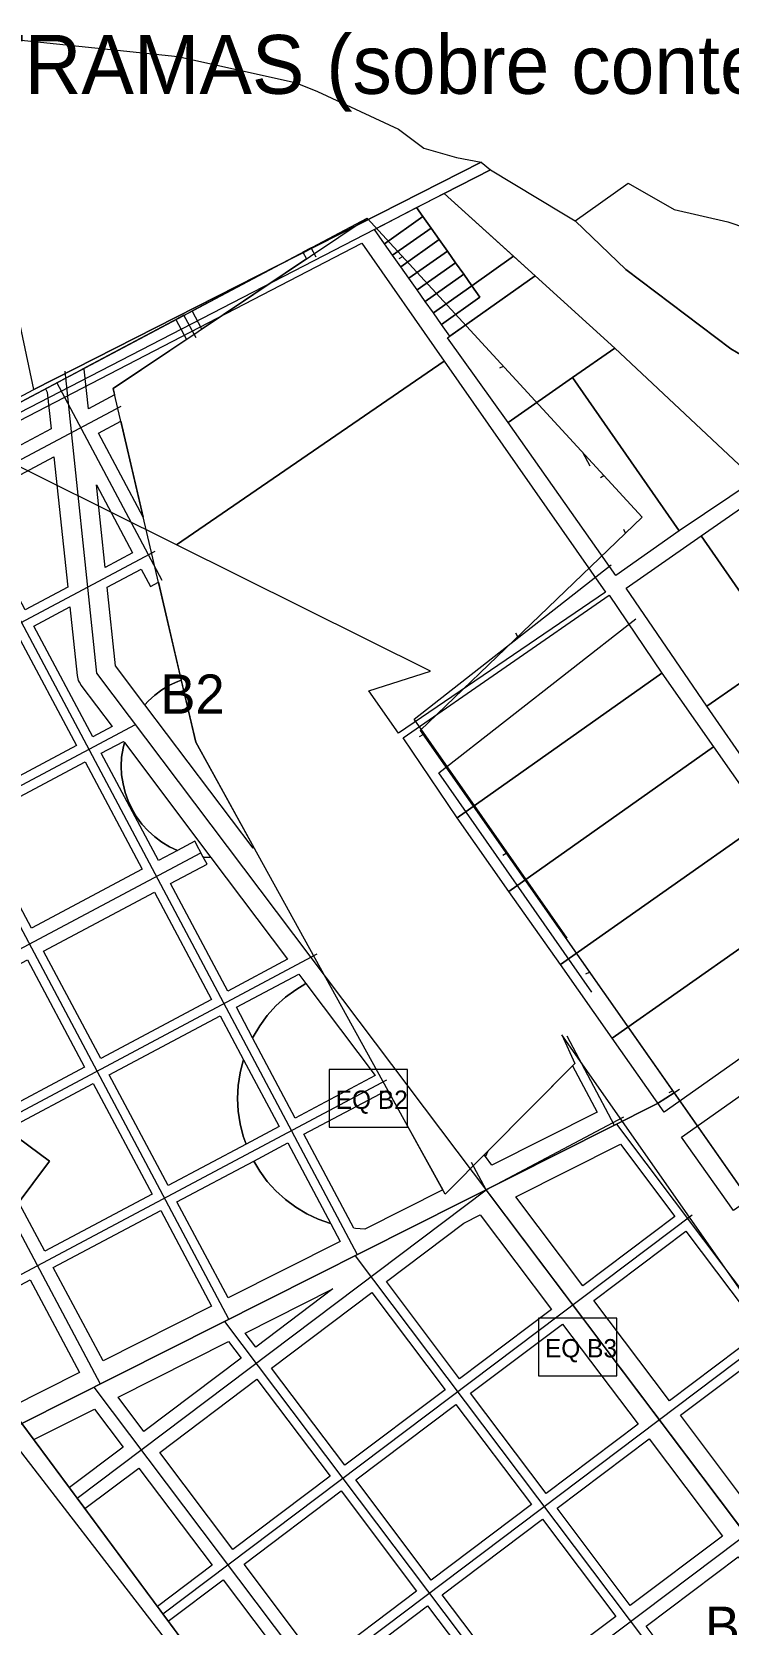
# Model space of a CAD drawing. Header units: metres. Extents: x 3873 to 16340, y -5213 to 3289.
# Drawn here: x 4904 to 5437, y 1820 to 3037 of the extents above; entities that cross this region are included whole.
import ezdxf

# ---------------------------------------------------------------- set-up
doc = ezdxf.new("R2010")
doc.units = ezdxf.units.M
for name, color, linetype, lineweight, plot in [('CONTEXTO-MANZANAS', 8, 'Continuous', 0, False), ('CONTEXTO-PARCELAS', 9, 'Continuous', 0, False), ('EQUIPAMIENTO', 5, 'Continuous', 0, False), ('LIMITE-INTERVENCION', 30, 'Continuous', 0, False), ('MANZANAS-PROPUESTAS', 33, 'Continuous', 0, False), ('SECTORES', 1, 'Continuous', 0, False), ('TEXTO', 7, 'Continuous', 0, False), ('VERDE-OBLIGATORIO', 3, 'Continuous', 0, False), ('VERDE-PROPUESTO', 82, 'Continuous', 0, False), ('VIA-PRIMARIA', 1, 'Continuous', 0, False), ('VIA-SECUNDARIA', 8, 'Continuous', 0, False), ('VIA-TERCIARIA', 9, 'Continuous', 0, False)]:
    doc.layers.add(name, color=color, linetype=linetype, lineweight=lineweight, plot=plot)

msp = doc.modelspace()

# ---------------------------------------------------------------- linework, layer by layer
at = {"layer": 'CONTEXTO-MANZANAS'}
for points in [[(5219.7, 2913.8), (5272.8, 2865.8), (5289.3, 2850.8), (5224.1, 2804.7), (5217.7, 2813.7), (5211.5, 2822.5), (5205.3, 2831.3), (5199, 2840.1), (5192.8, 2849), (5186.6, 2857.8), (5180.3, 2866.6), (5174.1, 2875.4), (5166.4, 2886.4), (5198.7, 2903), (5219.7, 2913.8)], [(5156.7, 2875.8), (5219.8, 2785.6), (5343.2, 2609.1), (5184.8, 2501.3), (5162.1, 2533.5), (5209.4, 2548.6), (5015.1, 2645.2), (4860, 2722.2), (5156.7, 2875.8)]]:
    msp.add_lwpolyline(points, dxfattribs=at)
at = {"layer": 'CONTEXTO-PARCELAS'}
for points in [[(4894.1, 3031.4), (5016.2, 3018.5), (5105.7, 2998.6), (5122.9, 2991.8), (5184.9, 2963), (5204.1, 2948.5), (5229.1, 2941.3), (5248.1, 2937.8), (4906.1, 2764), (4849.5, 3030.3), (4894.1, 3031.4)], [(4894.1, 3031.4), (5016.2, 3018.5), (5105.7, 2998.6), (5122.9, 2991.8), (5184.9, 2963), (5204.1, 2948.5), (5229.1, 2941.3), (5248.1, 2937.8), (4906.1, 2764), (4849.5, 3030.3), (4894.1, 3031.4)], [(4231.9, 2410.3), (4313.6, 2451), (4453.2, 2524), (4501, 2549.1), (4536.5, 2567.5), (4554.5, 2577.2), (4575.3, 2587.8), (4906.1, 2764), (5248.1, 2937.8), (5255.3, 2931.8), (5219.7, 2913.8), (5166.4, 2886.4), (4855.8, 2726.1), (4582.8, 2577.4), (4416.2, 2490.4), (4371.8, 2467.2), (4319.9, 2440.1), (4285.7, 2422.2), (4239.1, 2397.9), (4231.9, 2410.3)], [(4231.9, 2410.3), (4313.6, 2451), (4453.2, 2524), (4501, 2549.1), (4536.5, 2567.5), (4554.5, 2577.2), (4575.3, 2587.8), (4906.1, 2764), (5248.1, 2937.8), (5255.3, 2931.8), (5219.7, 2913.8), (5166.4, 2886.4), (4855.8, 2726.1), (4582.8, 2577.4), (4416.2, 2490.4), (4371.8, 2467.2), (4319.9, 2440.1), (4285.7, 2422.2), (4239.1, 2397.9), (4231.9, 2410.3)], [(5457.6, 2694.9), (5350.2, 2795.6), (5289.3, 2850.8), (5219.7, 2913.8), (5255.3, 2931.8), (5309.6, 2899.1), (5320, 2893), (5358.7, 2855.7), (5439, 2795), (5525.6, 2744), (5457.6, 2694.9)], [(5457.6, 2694.9), (5350.2, 2795.6), (5289.3, 2850.8), (5219.7, 2913.8), (5255.3, 2931.8), (5309.6, 2899.1), (5320, 2893), (5358.7, 2855.7), (5439, 2795), (5525.6, 2744), (5457.6, 2694.9)], [(5219.7, 2913.8), (5272.8, 2865.8), (5240.9, 2843.3), (5234.7, 2852.1), (5228.4, 2860.9), (5222.2, 2869.7), (5216, 2878.6), (5209.7, 2887.4), (5203.5, 2896.2), (5198.7, 2903), (5219.7, 2913.8)], [(5219.7, 2913.8), (5272.8, 2865.8), (5240.9, 2843.3), (5234.7, 2852.1), (5228.4, 2860.9), (5222.2, 2869.7), (5216, 2878.6), (5209.7, 2887.4), (5203.5, 2896.2), (5198.7, 2903), (5219.7, 2913.8)], [(5525.6, 2744), (5439, 2795), (5358.7, 2855.7), (5320, 2893), (5360.4, 2921.6), (5395.6, 2901.5), (5436.7, 2892.2), (5493.1, 2873.1), (5531, 2837.4), (5549.5, 2830.3), (5594.3, 2796), (5525.6, 2744)], [(5525.6, 2744), (5439, 2795), (5358.7, 2855.7), (5320, 2893), (5360.4, 2921.6), (5395.6, 2901.5), (5436.7, 2892.2), (5493.1, 2873.1), (5531, 2837.4), (5549.5, 2830.3), (5594.3, 2796), (5525.6, 2744)], [(5198.7, 2903), (5203.5, 2896.2), (5174.1, 2875.4), (5166.4, 2886.4), (5198.7, 2903)], [(5198.7, 2903), (5203.5, 2896.2), (5174.1, 2875.4), (5166.4, 2886.4), (5198.7, 2903)], [(5203.5, 2896.2), (5209.7, 2887.4), (5180.3, 2866.6), (5174.1, 2875.4), (5203.5, 2896.2)], [(5203.5, 2896.2), (5209.7, 2887.4), (5180.3, 2866.6), (5174.1, 2875.4), (5203.5, 2896.2)], [(5209.7, 2887.4), (5216, 2878.6), (5186.6, 2857.8), (5180.3, 2866.6), (5209.7, 2887.4)], [(5209.7, 2887.4), (5216, 2878.6), (5186.6, 2857.8), (5180.3, 2866.6), (5209.7, 2887.4)], [(5156.7, 2875.8), (5219.8, 2785.6), (5015.1, 2645.2), (4860, 2722.2), (5156.7, 2875.8)], [(5156.7, 2875.8), (5219.8, 2785.6), (5015.1, 2645.2), (4860, 2722.2), (5156.7, 2875.8)], [(5222.2, 2869.7), (5192.8, 2849), (5186.6, 2857.8), (5216, 2878.6), (5222.2, 2869.7)], [(5222.2, 2869.7), (5192.8, 2849), (5186.6, 2857.8), (5216, 2878.6), (5222.2, 2869.7)], [(5228.4, 2860.9), (5199, 2840.1), (5192.8, 2849), (5222.2, 2869.7), (5228.4, 2860.9)], [(5228.4, 2860.9), (5199, 2840.1), (5192.8, 2849), (5222.2, 2869.7), (5228.4, 2860.9)], [(5228.4, 2860.9), (5234.7, 2852.1), (5205.3, 2831.3), (5199, 2840.1), (5228.4, 2860.9)], [(5228.4, 2860.9), (5234.7, 2852.1), (5205.3, 2831.3), (5199, 2840.1), (5228.4, 2860.9)], [(5289.3, 2850.8), (5224.1, 2804.7), (5217.7, 2813.7), (5247.1, 2834.5), (5240.9, 2843.3), (5272.8, 2865.8), (5289.3, 2850.8)], [(5289.3, 2850.8), (5224.1, 2804.7), (5217.7, 2813.7), (5247.1, 2834.5), (5240.9, 2843.3), (5272.8, 2865.8), (5289.3, 2850.8)], [(5234.7, 2852.1), (5240.9, 2843.3), (5211.5, 2822.5), (5205.3, 2831.3), (5234.7, 2852.1)], [(5234.7, 2852.1), (5240.9, 2843.3), (5211.5, 2822.5), (5205.3, 2831.3), (5234.7, 2852.1)], [(5350.2, 2795.6), (5317.9, 2773.1), (5268.8, 2738.8), (5222.3, 2803.5), (5289.3, 2850.8), (5350.2, 2795.6)], [(5350.2, 2795.6), (5317.9, 2773.1), (5268.8, 2738.8), (5222.3, 2803.5), (5289.3, 2850.8), (5350.2, 2795.6)], [(5240.9, 2843.3), (5247.1, 2834.5), (5217.7, 2813.7), (5211.5, 2822.5), (5240.9, 2843.3)], [(5240.9, 2843.3), (5247.1, 2834.5), (5217.7, 2813.7), (5211.5, 2822.5), (5240.9, 2843.3)], [(5457.6, 2694.9), (5399.5, 2656), (5317.9, 2773.1), (5350.2, 2795.6), (5457.6, 2694.9)], [(5457.6, 2694.9), (5399.5, 2656), (5317.9, 2773.1), (5350.2, 2795.6), (5457.6, 2694.9)], [(5343.2, 2609.1), (5184.8, 2501.3), (5162.1, 2533.5), (5209.4, 2548.6), (5015.1, 2645.2), (5219.8, 2785.6), (5343.2, 2609.1)], [(5343.2, 2609.1), (5184.8, 2501.3), (5162.1, 2533.5), (5209.4, 2548.6), (5015.1, 2645.2), (5219.8, 2785.6), (5343.2, 2609.1)], [(5399.5, 2656), (5350.9, 2621.7), (5268.8, 2738.8), (5317.9, 2773.1), (5399.5, 2656)], [(5399.5, 2656), (5350.9, 2621.7), (5268.8, 2738.8), (5317.9, 2773.1), (5399.5, 2656)], [(5453, 2677.5), (5560.7, 2619.1), (5478.8, 2562.1), (5416.3, 2652), (5453, 2677.5)], [(5453, 2677.5), (5560.7, 2619.1), (5478.8, 2562.1), (5416.3, 2652), (5453, 2677.5)], [(5416.3, 2652), (5478.8, 2562.1), (5420.7, 2521.8), (5358.8, 2612), (5416.3, 2652)], [(5416.3, 2652), (5478.8, 2562.1), (5420.7, 2521.8), (5358.8, 2612), (5416.3, 2652)], [(5196.9, 2512), (5347.5, 2629.8)], [(5420.7, 2521.8), (5561.3, 2619.5), (5588.3, 2638.1), (5644.5, 2606.3), (5454.5, 2472.9), (5420.7, 2521.8)], [(5420.7, 2521.8), (5561.3, 2619.5), (5588.3, 2638.1), (5644.5, 2606.3), (5454.5, 2472.9), (5420.7, 2521.8)], [(5188.4, 2497.7), (5346, 2606.7), (5386.2, 2547.1), (5229.7, 2436.5), (5188.4, 2497.7)], [(5188.4, 2497.7), (5346, 2606.7), (5386.2, 2547.1), (5229.7, 2436.5), (5188.4, 2497.7)], [(5215.7, 2470.9), (5366.3, 2588.7)], [(5229.7, 2436.5), (5386.2, 2547.1), (5425.7, 2490.8), (5269.2, 2380.3), (5229.7, 2436.5)], [(5229.7, 2436.5), (5386.2, 2547.1), (5425.7, 2490.8), (5269.2, 2380.3), (5229.7, 2436.5)], [(5313.9, 2344.5), (5196.9, 2512)], [(5269.2, 2380.3), (5425.7, 2490.8), (5465.3, 2434.5), (5308.6, 2324.3), (5269.2, 2380.3)], [(5269.2, 2380.3), (5425.7, 2490.8), (5465.3, 2434.5), (5308.6, 2324.3), (5269.2, 2380.3)], [(5332.7, 2303.3), (5215.7, 2470.9)], [(5504.9, 2378.2), (5348.2, 2268), (5308.6, 2324.3), (5465.3, 2434.5), (5504.9, 2378.2)], [(5504.9, 2378.2), (5348.2, 2268), (5308.6, 2324.3), (5465.3, 2434.5), (5504.9, 2378.2)], [(5348.2, 2268), (5504.9, 2378.2), (5544.6, 2322), (5387.9, 2211.5), (5348.2, 2268)], [(5348.2, 2268), (5504.9, 2378.2), (5544.6, 2322), (5387.9, 2211.5), (5348.2, 2268)], [(5401.3, 2192.4), (5557.9, 2302.9), (5597.5, 2246.7), (5441, 2136.2), (5401.3, 2192.4)], [(5401.3, 2192.4), (5557.9, 2302.9), (5597.5, 2246.7), (5441, 2136.2), (5401.3, 2192.4)], [(5433.1, 1255.3), (5367.5, 1248.7), (5356, 1238), (5237.5, 1399.3), (5138.8, 1529.4), (4985.3, 1413), (4669.4, 1829.6), (4873, 1981.1), (5433.1, 1255.3)], [(5433.1, 1255.3), (5367.5, 1248.7), (5356, 1238), (5237.5, 1399.3), (5138.8, 1529.4), (4985.3, 1413), (4669.4, 1829.6), (4873, 1981.1), (5433.1, 1255.3)], [(5433.1, 1255.3), (5367.5, 1248.7), (5356, 1238), (5237.5, 1399.3), (5138.8, 1529.4), (4985.3, 1413), (4669.4, 1829.6), (4873, 1981.1), (5433.1, 1255.3)]]:
    msp.add_lwpolyline(points, dxfattribs=at)
at = {"layer": 'EQUIPAMIENTO'}
for points in [[(5131.8, 2200), (5191.8, 2200), (5191.8, 2244), (5131.8, 2244), (5131.8, 2200)], [(5291.8, 2010), (5351.8, 2010), (5351.8, 2054), (5291.8, 2054), (5291.8, 2010)]]:
    msp.add_lwpolyline(points, close=True, dxfattribs=at)
at = {"layer": 'LIMITE-INTERVENCION'}
msp.add_lwpolyline([(4233, 2403), (5161, 2895), (5371.2, 2666.4), (5201.5, 2503.2), (5940, 1449), (5446.2, 1232.4), (4855.3, 2029.4), (4630.2, 1816.5), (4233, 2403)], close=True, dxfattribs=at)
at = {"layer": 'MANZANAS-PROPUESTAS'}
for points in [[(5027, 2824), (5118, 2872.2), (5111.8, 2868.9), (5114.5, 2863.8), (5034.4, 2810.1), (5027, 2824)], [(5014.7, 2817.4), (5022.7, 2802.3), (4966.7, 2764.7), (4967.8, 2759.8), (4947.7, 2749.1), (4944.5, 2779.5), (4942.9, 2779.4), (5020.8, 2820.7), (5014.7, 2817.4)], [(4915.9, 2765), (4914.8, 2764.5), (4916.2, 2761.9), (4919.2, 2733.9), (4846.3, 2695.2), (4832.7, 2720.9), (4915.9, 2765), (4915.9, 2765)], [(4955.5, 2730.6), (4972.5, 2739.7), (4989.7, 2666.3), (4955.5, 2730.6)], [(4855.7, 2677.5), (4921.4, 2712.5), (4932, 2612.8), (4899.4, 2595.4), (4855.7, 2677.5)], [(4953.8, 2691.1), (4981.5, 2639.1), (4960.5, 2627.9), (4953.8, 2691.1)], [(4968.5, 2552.7), (4962.1, 2612.9), (4988.1, 2626.7), (4995.2, 2613.4), (5001.3, 2616.6), (5018.7, 2541.8), (5016, 2540.8), (5009.8, 2537.9), (5003.9, 2534.4), (4998.4, 2530.3), (4993.3, 2525.6), (4990.9, 2523), (4968.5, 2552.7)], [(4939.1, 2545.4), (4939.3, 2544.1), (4939.6, 2542.8), (4940, 2541.5), (4940.6, 2540.3), (4941.3, 2539.1), (4942, 2538), (4965.9, 2506.2), (4951, 2498.3), (4905.9, 2583.1), (4933.6, 2597.7), (4939.1, 2545.4)], [(4808.8, 2531.4), (4893.6, 2576.5), (4938.7, 2491.7), (4853.9, 2446.7), (4808.8, 2531.4)], [(4975.2, 2494), (4974.2, 2489.8), (4973.1, 2483), (4972.8, 2476.1), (4973.1, 2469.3), (4974.2, 2462.5), (4975.8, 2455.8), (4978.1, 2449.4), (4981.1, 2443.1), (4984.6, 2437.3), (4988.7, 2431.7), (4993.3, 2426.6), (4998.4, 2422), (5003.9, 2417.9), (5009.8, 2414.4), (5015.8, 2411.6), (5001.2, 2403.8), (4957.6, 2485.9), (4974.5, 2494.9), (4975.2, 2494)], [(4860.5, 2434.3), (4945.2, 2479.4), (4988.9, 2397.3), (4904.1, 2352.2), (4860.5, 2434.3)], [(5100, 2328.4), (5054.3, 2304.1), (5010.6, 2386.2), (5038.5, 2401), (5035.6, 2406.5), (5036, 2406.5), (5041.4, 2406.2), (5100, 2328.4)], [(5041.9, 2297.5), (4957.2, 2252.4), (4913.5, 2334.5), (4998.3, 2379.6), (5041.9, 2297.5)], [(4844.6, 2236.2), (4819, 2284.3), (4901.2, 2328), (4944.8, 2245.8), (4872.9, 2207.6), (4838.7, 2233), (4844.6, 2236.2)], [(5108.6, 2317.1), (5114, 2309.8), (5106.3, 2305.1), (5098.4, 2299.3), (5091.1, 2292.7), (5084.5, 2285.4), (5078.7, 2277.5), (5073.6, 2269.1), (5073.3, 2268.4), (5060.9, 2291.7), (5108.6, 2317.1)], [(5048.5, 2285.1), (5066.3, 2251.6), (5066.1, 2251), (5063.7, 2241.5), (5062.3, 2231.8), (5061.8, 2222), (5062.3, 2212.2), (5063.7, 2202.5), (5066.1, 2193), (5068.3, 2186.9), (5008.8, 2155.3), (4963.7, 2240.1), (5048.5, 2285.1)], [(5336.8, 2211.5), (5256.3, 2171), (5251.3, 2177.6), (5253.2, 2181.6), (5318, 2247), (5336.8, 2211.5)], [(4951.4, 2233.5), (4996.5, 2148.7), (4914.3, 2105.1), (4895.1, 2141.3), (4892.5, 2139.9), (4917.9, 2174.1), (4885.3, 2198.3), (4951.4, 2233.5)], [(5396.1, 2131.7), (5325.8, 2078.8), (5274.6, 2146.7), (5354.5, 2186.9), (5396.1, 2131.7)], [(5140.2, 2112.6), (5054.5, 2069.5), (5015.4, 2142.9), (5074.1, 2174.1), (5078.7, 2166.4), (5084.5, 2158.5), (5091.1, 2151.3), (5098.4, 2144.7), (5106.3, 2138.8), (5114.7, 2133.8), (5123.5, 2129.6), (5132.8, 2126.3), (5133, 2126.2), (5140.2, 2112.6)], [(5041.9, 2063.2), (4958.9, 2021.3), (4920.9, 2092.7), (5003, 2136.4), (5041.9, 2063.2)], [(5301.8, 2060.7), (5231.5, 2007.7), (5175.6, 2082), (5234.8, 2126.6), (5247.4, 2133), (5301.8, 2060.7)], [(5462.3, 2043.9), (5392, 1990.9), (5334.2, 2067.6), (5404.5, 2120.5), (5462.3, 2043.9)], [(4844, 2018.7), (4839, 2030.9), (4839, 2031), (4832.8, 2045.8), (4903.3, 2083.3), (4941, 2012.4), (4887.8, 1985.6), (4855.3, 2029.4), (4844, 2018.7)], [(5134.7, 2076.3), (5075.7, 2031.8), (5067.6, 2042.5), (5134.7, 2076.3)], [(5220.4, 1999.3), (5143.7, 1941.5), (5087.7, 2015.8), (5164.4, 2073.6), (5220.4, 1999.3)], [(5368.1, 1972.9), (5297.7, 1919.9), (5240, 1996.6), (5310.3, 2049.5), (5368.1, 1972.9)], [(4990.2, 1967.4), (4970.5, 1993.6), (5054.9, 2036.1), (5064.5, 2023.4), (4990.2, 1967.4)], [(5456.4, 1905.5), (5400.4, 1979.8), (5470.7, 2032.7), (5479.3, 2021.2), (5482.5, 2023.6), (5527.7, 1959.2), (5456.4, 1905.5)], [(5058.2, 1877.1), (5002.3, 1951.4), (5076.5, 2007.4), (5132.5, 1933.1), (5058.2, 1877.1)], [(4952.3, 1984.5), (4974.3, 1955.4), (4933.2, 1924.4), (4905.9, 1961.1), (4952.3, 1984.5)], [(5286.6, 1911.5), (5209.9, 1853.7), (5152.1, 1930.4), (5228.8, 1988.1), (5286.6, 1911.5)], [(5432.5, 1887.4), (5362.1, 1834.4), (5306.2, 1908.7), (5376.5, 1961.7), (5432.5, 1887.4)], [(4945.1, 1908.4), (4986.3, 1939.4), (5042.3, 1865.1), (5000.5, 1833.6), (4939.1, 1916.3), (4945.1, 1908.4)], [(5124.4, 1789.3), (5066.7, 1866), (5140.9, 1921.9), (5198.7, 1845.3), (5124.4, 1789.3)], [(5295, 1900.3), (5351, 1826), (5274.3, 1768.2), (5218.3, 1842.5), (5295, 1900.3)], [(5500.5, 1797.2), (5430.1, 1744.2), (5374.2, 1818.5), (5444.5, 1871.5), (5500.5, 1797.2)], [(5008.8, 1822.4), (5050.7, 1853.9), (5108.5, 1777.3), (5066, 1745.2), (5004.6, 1828), (5008.8, 1822.4)], [(5188.8, 1703.8), (5132.9, 1778.1), (5207.1, 1834.1), (5263.1, 1759.8), (5188.8, 1703.8)]]:
    msp.add_lwpolyline(points, close=True, dxfattribs=at)
at = {"layer": 'SECTORES'}
for points in [[(4589.1, 2591.8), (5161, 2895), (5371.2, 2666.4), (5201.5, 2503.2), (5395.5, 2226.3), (5383, 2218), (4896.9, 1973.4), (4855.3, 2029.4), (4833.9, 2009.2), (4827, 2026), (4592, 2585), (4589.1, 2591.8)], [(5395.5, 2226.3), (5940, 1449), (5446.2, 1232.4), (4896.9, 1973.4), (5383, 2218), (5395.5, 2226.3)]]:
    msp.add_lwpolyline(points, close=True, dxfattribs=at)
at = {"layer": 'VERDE-OBLIGATORIO'}
msp.add_lwpolyline([(5745.3, 1648.5), (5309.6, 2270.5), (5319.7, 2248.7), (5220.6, 2148.7), (5029.8, 2494.3), (4966.7, 2764.7), (5161, 2895), (5371.2, 2666.4), (5201.5, 2503.2), (5940, 1449), (5446.2, 1232.4), (5317, 1436.2), (5561, 1710.6), (5745.3, 1648.5)], close=True, dxfattribs=at)
at = {"layer": 'VERDE-PROPUESTO'}
for points in [[(5073.6, 2413.3), (4990.9, 2523), (4993.3, 2525.6), (4998.4, 2530.3), (5003.9, 2534.4), (5009.8, 2537.9), (5016, 2540.8), (5018.7, 2541.8), (5029.8, 2494.3), (5074.3, 2413.7), (5073.6, 2413.3)], [(5035.6, 2406.5), (5029.1, 2418.7), (5015.8, 2411.6), (5009.8, 2414.4), (5003.9, 2417.9), (4998.4, 2422), (4993.3, 2426.6), (4988.7, 2431.7), (4984.6, 2437.3), (4981.1, 2443.1), (4978.1, 2449.4), (4975.8, 2455.8), (4974.2, 2462.5), (4973.1, 2469.3), (4972.8, 2476.1), (4973.1, 2483), (4974.2, 2489.8), (4975.2, 2494), (5041.4, 2406.2), (5036, 2406.5), (5035.6, 2406.5)], [(4783.3, 2265.3), (4790.4, 2269), (4813.8, 2251.6), (4827, 2226.8), (4838.7, 2233), (4872.9, 2207.6), (4872.9, 2207.6), (4879.5, 2195.2), (4885.3, 2198.3), (4917.9, 2174.1), (4892.5, 2139.9), (4877.4, 2131.9), (4879.6, 2127.8), (4826.7, 2167.2), (4826.7, 2167.2), (4820.1, 2179.5), (4814.3, 2176.4), (4761.3, 2215.9), (4715.5, 2324.8), (4775.3, 2280.3), (4783.3, 2265.3)], [(5078.7, 2277.5), (5084.5, 2285.4), (5091.1, 2292.7), (5098.4, 2299.3), (5106.3, 2305.1), (5114, 2309.8), (5167.1, 2239.4), (5105.9, 2206.9), (5073.3, 2268.4), (5073.6, 2269.1), (5078.7, 2277.5)], [(5063.7, 2202.5), (5062.3, 2212.2), (5061.8, 2222), (5062.3, 2231.8), (5063.7, 2241.5), (5066.1, 2251), (5066.3, 2251.6), (5093.6, 2200.4), (5068.3, 2186.9), (5066.1, 2193), (5063.7, 2202.5)], [(5150.8, 2122.7), (5112.5, 2194.6), (5175.6, 2228.1), (5179.8, 2222.5), (5218.7, 2152.1), (5159.1, 2122.1), (5152, 2122.5), (5150.8, 2122.7)], [(5123.5, 2129.6), (5114.7, 2133.8), (5106.3, 2138.8), (5098.4, 2144.7), (5091.1, 2151.3), (5084.5, 2158.5), (5078.7, 2166.4), (5074.1, 2174.1), (5100.2, 2188), (5133, 2126.2), (5132.8, 2126.3), (5123.5, 2129.6)], [(5250.4, 2178.8), (5253.2, 2181.6), (5251.3, 2177.6), (5250.4, 2178.8)]]:
    msp.add_lwpolyline(points, close=True, dxfattribs=at)
at = {"layer": 'VIA-PRIMARIA'}
for points in [[(4929.6, 2778), (4954, 2547), (5818, 1401), (5824.1, 1392.7)], [(4892.3, 1971.1), (5383, 2218), (5399.7, 2229)]]:
    msp.add_lwpolyline(points, dxfattribs=at)
at = {"layer": 'VIA-SECUNDARIA'}
for points in [[(5185.3, 2864.1), (5188.1, 2865.6)], [(5004, 2618), (4923.7, 2769.2)], [(4485.7, 2492.2), (4972.9, 2751.2)], [(5331.4, 2705.3), (5325.8, 2715.8)], [(5358.5, 2654.2), (5357.1, 2657)], [(5201, 2498.7), (5203.7, 2500.1)], [(4778.6, 2274.1), (5033.8, 2409.8)], [(5391.8, 2226.4), (5394.4, 2227.8)], [(5251.8, 2152), (5357.1, 2207.9)], [(5251.8, 2152), (5240.6, 2173.1)], [(4939.1, 1916.3), (5251.8, 2152)], [(5595.6, 1695.8), (5251.8, 2152)], [(4957, 2003.6), (4886.3, 2136.6)], [(5351.9, 1470.9), (4952.2, 2001.2)], [(5135.7, 1651.3), (5535.8, 1952.8)]]:
    msp.add_lwpolyline(points, dxfattribs=at)
at = {"layer": 'VIA-TERCIARIA'}
for points in [[(5121.8, 2865.1), (5118, 2872.2)], [(5030, 2803.5), (5020.8, 2820.7)], [(5262.3, 2780.4), (5265, 2781.9)], [(5153.5, 2102.5), (4826.5, 2717.6)], [(5339.2, 2696.8), (5341.9, 2698.2)], [(5055.2, 2053.1), (4729.3, 2666.1)], [(4583.3, 2419.5), (4998.8, 2640.4)], [(5276.1, 2574.9), (5274.6, 2577.7)], [(4681, 2346.8), (4983.8, 2507.8)], [(5264.6, 2407.9), (5267.2, 2409.4)], [(4876.2, 2201.4), (5122.6, 2332.4)], [(5328.2, 2317.2), (5330.8, 2318.6)], [(5350.1, 2201.4), (5313.8, 2269.6)], [(4565.7, 1911.7), (5175.8, 2236.1)], [(5484.9, 2025.4), (5351.7, 2202.2)], [(5004.6, 1828), (5409.5, 2133.1)], [(5501, 1638.6), (5151.9, 2101.7)], [(5426.4, 1554.7), (5052.1, 2051.5)], [(5070.1, 1739.6), (5472.7, 2042.9)]]:
    msp.add_lwpolyline(points, dxfattribs=at)

# ---------------------------------------------------------------- texts
at = {"layer": 'EQUIPAMIENTO'}
for s, p in [('EQ B2', (5136.8, 2214)), ('EQ B3', (5296.8, 2024))]:
    msp.add_text(s, height=14, dxfattribs=at).set_placement(p)
at = {"layer": 'SECTORES'}
for s, p in [('B2', (5002.8, 2516.1)), ('B3', (5419.1, 1803.5))]:
    msp.add_text(s, height=30, dxfattribs=at).set_placement(p)
at = {"layer": 'TEXTO'}
msp.add_text('E03 COSTURA DE DOS TRAMAS (sobre contexto real)', height=45, dxfattribs=at).set_placement((4180, 2990))

doc.saveas('drawing.dxf')
